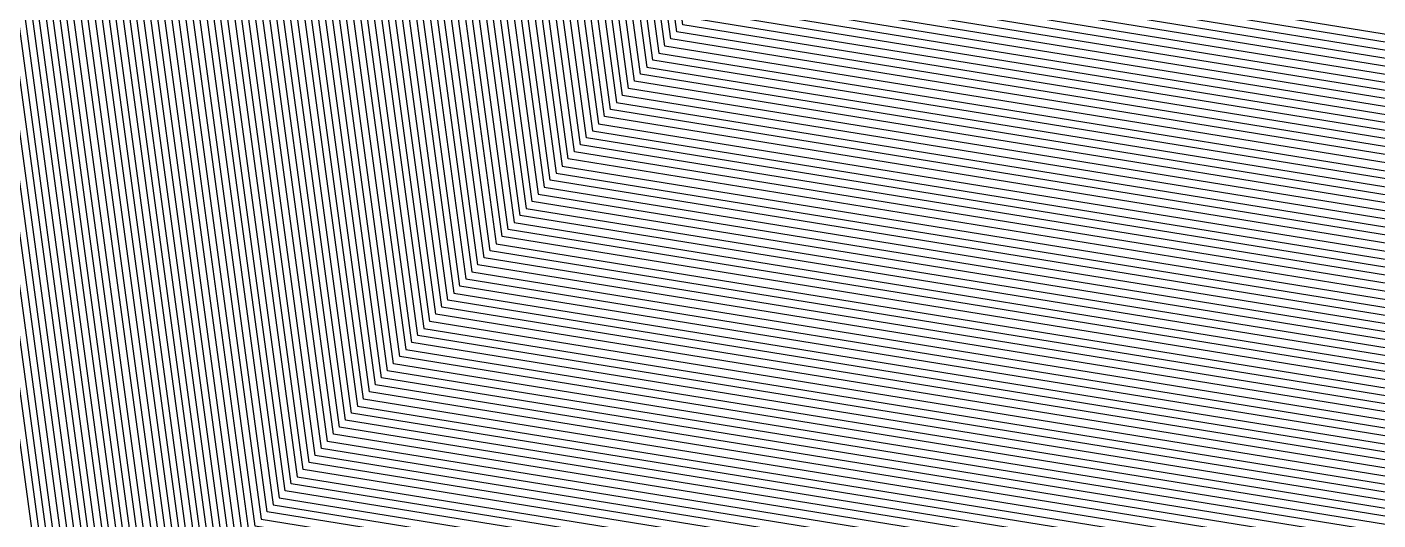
# Model space of a CAD drawing. Extents: x 7084 to 11035, y 13750 to 16729.
# Drawn here: x 8932.6 to 9181.8, y 14412.1 to 14502.9 of the extents above; entities that cross this region are included whole.
import ezdxf

# ---------------------------------------------------------------- set-up
doc = ezdxf.new("R2010")
doc.units = 0
doc.layers.add('Default', color=7, linetype='Continuous')

msp = doc.modelspace()

# ---------------------------------------------------------------- linework, layer by layer
at = {"layer": 'Default'}
for points in [[(9192.32, 15790.67), (9292.68, 15787.53), (9349.13, 15767.67), (9406.63, 15745.71), (9714.14, 15827.42), (9872, 15784.56), (10032.56, 15574.85), (10046.16, 15397.82), (10045.12, 15273.41), (10007.48, 15110.32), (9977.55, 14609.2), (9944.1, 14555.88), (9644.75, 14446.94), (9545.43, 14413.48), (9412.66, 14415.57), (9309.25, 14309.36), (8939.15, 14369.28), (8914.66, 14549.03), (8809.07, 14566.8), (8729.62, 14568.89), (8664.8, 14568.89), (8626.12, 14581.44), (8310.44, 14706.72)], [(8993.51, 15824.6), (9122.49, 15735.48), (9275.24, 15730.7), (9361.16, 15700.47), (9448.67, 15667.06), (9622.17, 15713.16), (9862.43, 15647.92), (9953.02, 15529.6), (9960.7, 15429.72), (9959.11, 15240.37), (9901.83, 14992.16), (9884.94, 14709.41), (9834.02, 14628.27), (9665.12, 14566.8), (9513.97, 14515.88), (9311.9, 14519.07), (9253.55, 14459.14), (9044.73, 14492.94), (9030.91, 14594.36), (8870.21, 14621.41), (8749.28, 14624.59), (8650.63, 14624.59)], [(9349.51, 15765.55), (9407.96, 15743.23), (9711.24, 15823.81), (9871.7, 15780.24), (10030.05, 15573.42), (10043.47, 15398.82), (10042.4, 15272.37), (10004.15, 15106.59), (9974.62, 14612.36), (9940.62, 14558.16), (9645.39, 14450.72), (9544.44, 14416.72), (9409.48, 14418.84), (9307.49, 14314.09), (8942.48, 14373.18), (8918.33, 14550.46), (8811, 14568.52), (8730.24, 14570.65), (8664.35, 14570.65), (8625.04, 14583.4), (8313.7, 14706.96)], [(9710.27, 15822.61), (9871.6, 15778.8), (10029.21, 15572.94), (10042.57, 15399.16), (10041.5, 15272.02), (10003.04, 15105.35), (9973.65, 14613.42), (9939.46, 14558.93), (9645.61, 14451.98), (9544.11, 14417.8), (9408.42, 14419.93), (9306.91, 14315.66), (8943.6, 14374.48), (8919.55, 14550.94), (8811.64, 14569.1), (8730.45, 14571.24), (8664.2, 14571.24), (8624.67, 14584.06), (8314.79, 14707.04)], [(9291.21, 15782.75), (9350.14, 15762.01), (9410.17, 15739.09), (9706.39, 15817.8), (9871.19, 15773.05), (10025.86, 15571.04), (10038.97, 15400.5), (10037.88, 15270.63), (9998.59, 15100.37), (9969.75, 14617.63), (9934.83, 14561.97), (9646.46, 14457.03), (9542.78, 14422.11), (9404.18, 14424.29), (9304.56, 14321.97), (8948.04, 14379.69), (8924.45, 14552.85), (8814.22, 14571.4), (8731.27, 14573.58), (8663.61, 14573.58), (8623.23, 14586.68), (8319.14, 14707.36)], [(8996.02, 15814.16), (9116.61, 15730.83), (9273.77, 15725.92), (9362.17, 15694.81), (9452.21, 15660.44), (9614.43, 15703.54), (9861.62, 15636.42), (9946.32, 15525.79), (9953.5, 15432.4), (9951.86, 15237.59), (9892.93, 14982.21), (9877.14, 14717.85), (9824.75, 14634.36), (9666.84, 14576.89), (9511.32, 14524.51), (9303.41, 14527.78), (9248.86, 14471.75), (9053.62, 14503.36), (9040.7, 14598.18), (8875.36, 14626.01), (8750.94, 14629.29), (8649.44, 14629.29)], [(8996.33, 15812.85), (9115.87, 15730.25), (9273.58, 15725.32), (9362.3, 15694.11), (9452.65, 15659.61), (9613.46, 15702.33), (9861.52, 15634.98), (9945.49, 15525.31), (9952.6, 15432.74), (9950.96, 15237.24), (9891.82, 14980.97), (9876.16, 14718.91), (9823.59, 14635.12), (9667.05, 14578.16), (9510.99, 14525.59), (9302.35, 14528.87), (9248.27, 14473.33), (9054.73, 14504.66), (9041.92, 14598.66), (8876, 14626.59)], [(8997.27, 15808.94), (9113.67, 15728.51), (9273.03, 15723.53), (9362.68, 15691.99), (9453.98, 15657.12), (9610.55, 15698.73), (9861.22, 15630.66), (9942.97, 15523.89), (9949.9, 15433.75), (9948.24, 15236.2), (9888.48, 14977.23), (9873.24, 14722.07), (9820.12, 14637.41), (9667.7, 14581.94), (9509.99, 14528.82), (9299.17, 14532.14), (9246.51, 14478.06), (9058.07, 14508.56), (9045.6, 14600.09), (8877.93, 14628.31), (8751.77, 14631.63), (8648.84, 14631.63)], [(8997.59, 15807.63), (9112.93, 15727.93), (9272.85, 15722.93), (9362.8, 15691.28), (9454.42, 15656.3), (9609.59, 15697.52), (9861.12, 15629.23), (9942.14, 15523.41), (9949, 15434.08), (9947.34, 15235.85), (9887.37, 14975.99), (9872.26, 14723.13), (9818.96, 14638.17), (9667.91, 14583.2), (9509.66, 14529.9), (9298.11, 14533.23), (9245.93, 14479.63), (9059.18, 14509.87), (9046.82, 14600.57), (8878.57, 14628.89)], [(8999.78, 15798.49), (9107.79, 15723.86), (9271.56, 15718.74), (9363.69, 15686.33), (9457.52, 15650.5), (9602.81, 15689.1), (9860.42, 15619.16), (9936.28, 15520.08), (9942.7, 15436.43), (9941, 15233.42), (9879.58, 14967.28), (9865.44, 14730.51), (9810.85, 14643.51), (9669.41, 14592.03), (9507.34, 14537.44), (9290.68, 14540.85), (9241.82, 14490.67), (9066.96, 14518.98), (9055.39, 14603.91), (8883.08, 14632.91), (8753.42, 14636.32)], [(9170.27, 15773.24), (9287.17, 15769.59), (9352.93, 15746.45), (9419.9, 15720.88), (9685.1, 15791.34), (9868.98, 15741.41), (10007.44, 15560.56), (10019.18, 15407.89), (10017.96, 15262.98), (9974.12, 15073.01), (9948.3, 14640.84), (9909.34, 14578.74), (9651.18, 14484.79), (9535.5, 14445.82), (9380.84, 14448.26), (9291.66, 14356.66), (8972.49, 14408.33), (8951.37, 14563.34), (8828.38, 14584.05), (8735.83, 14586.48), (8660.33, 14586.48), (8615.27, 14601.09), (8343.04, 14709.14)], [(9353.43, 15743.62), (9421.67, 15717.56), (9681.22, 15786.53), (9868.57, 15735.66), (10004.09, 15558.65), (10015.58, 15409.23), (10014.34, 15261.59), (9969.67, 15068.03), (9944.4, 14645.06), (9904.7, 14581.79), (9652.04, 14489.84), (9534.17, 14450.13), (9376.6, 14452.61), (9289.32, 14362.96), (8976.94, 14413.54), (8956.26, 14565.25), (8830.95, 14586.35), (8736.66, 14588.83), (8659.73, 14588.83), (8613.82, 14603.72), (8347.38, 14709.46)], [(9871.9, 15783.12), (10031.72, 15574.37), (10045.27, 15398.15), (10044.21, 15273.06), (10006.37, 15109.08), (9976.57, 14610.25), (9942.94, 14556.64), (9644.96, 14448.2), (9545.1, 14414.56), (9411.6, 14416.66), (9308.67, 14310.93), (8940.26, 14370.58), (8915.88, 14549.5), (8809.71, 14567.37), (8729.82, 14569.48), (8664.65, 14569.48), (8625.76, 14582.09), (8311.53, 14706.8)], [(8349.55, 14709.62), (8613.1, 14605.03), (8659.43, 14590), (8737.07, 14590), (8832.24, 14587.5), (8958.71, 14566.21), (8979.16, 14416.14), (9288.14, 14366.12), (9374.48, 14454.79), (9533.51, 14452.29), (9652.47, 14492.36), (9902.38, 14583.31), (9942.45, 14647.17), (9967.45, 15065.55), (10012.53, 15260.89), (10013.78, 15409.9), (10002.42, 15557.7), (9868.37, 15732.78), (9679.29, 15784.12), (9422.56, 15715.91), (9353.69, 15742.2)], [(9353.81, 15741.5), (9423, 15715.08), (9678.32, 15782.92), (9868.27, 15731.34), (10001.58, 15557.22), (10012.88, 15410.24), (10011.62, 15260.54), (9966.33, 15064.3), (9941.48, 14648.23), (9901.22, 14584.07), (9652.68, 14493.62), (9533.18, 14453.37), (9373.42, 14455.88), (9287.56, 14367.69), (8980.27, 14417.44), (8959.94, 14566.68), (8832.88, 14588.07), (8737.28, 14590.59), (8659.28, 14590.59), (8612.74, 14605.68), (8350.64, 14709.7)], [(9353.94, 15740.79), (9423.44, 15714.25), (9677.35, 15781.72), (9868.17, 15729.9), (10000.74, 15556.75), (10011.98, 15410.58), (10010.71, 15260.2), (9965.22, 15063.06), (9940.5, 14649.28), (9900.07, 14584.83), (9652.9, 14494.88), (9532.85, 14454.44), (9372.36, 14456.97), (9286.97, 14369.27), (8981.38, 14418.74), (8961.16, 14567.16), (8833.53, 14588.64), (8737.48, 14591.17), (8659.13, 14591.17), (8612.38, 14606.34), (8351.73, 14709.78)], [(9871.8, 15781.68), (10030.88, 15573.89), (10044.37, 15398.49), (10043.31, 15272.72), (10005.26, 15107.84), (9975.6, 14611.31), (9941.78, 14557.4), (9645.18, 14449.46), (9544.77, 14415.64), (9410.54, 14417.75), (9308.08, 14312.51), (8941.37, 14371.88), (8917.11, 14549.98), (8810.36, 14567.95), (8730.03, 14570.06), (8664.5, 14570.06), (8625.4, 14582.75), (8312.62, 14706.88)], [(9354.19, 15739.38), (9424.33, 15712.6), (9675.42, 15779.31), (9867.97, 15727.03), (9999.07, 15555.79), (10010.18, 15411.25), (10008.9, 15259.5), (9963, 15060.57), (9938.55, 14651.39), (9897.75, 14586.36), (9653.33, 14497.41), (9532.18, 14456.6), (9370.23, 14459.15), (9285.8, 14372.42), (8983.6, 14421.35), (8963.61, 14568.12), (8834.81, 14589.79), (8737.9, 14592.34), (8658.84, 14592.34), (8611.65, 14607.65), (8353.9, 14709.94)], [(8982.49, 14420.04), (9286.38, 14370.85), (9371.3, 14458.06), (9532.52, 14455.52), (9653.11, 14496.14), (9898.91, 14585.6), (9939.53, 14650.34), (9964.11, 15061.81), (10009.81, 15259.85), (10011.08, 15410.91), (9999.91, 15556.27), (9868.07, 15728.47), (9676.38, 15780.51), (9423.89, 15713.42), (9354.07, 15740.08)], [(9871.5, 15777.37), (10028.37, 15572.46), (10041.67, 15399.5), (10040.59, 15271.67), (10001.92, 15104.11), (9972.67, 14614.47), (9938.3, 14559.69), (9645.82, 14453.25), (9543.78, 14418.87), (9407.36, 14421.02), (9306.32, 14317.24), (8944.71, 14375.78), (8920.78, 14551.41), (8812.29, 14569.67), (8730.65, 14571.82), (8664.06, 14571.82), (8624.31, 14584.71), (8315.88, 14707.12)], [(9354.32, 15738.67), (9424.77, 15711.77), (9674.45, 15778.11), (9867.87, 15725.59), (9998.23, 15555.32), (10009.28, 15411.58), (10008, 15259.15), (9961.88, 15059.33), (9937.58, 14652.45), (9896.59, 14587.12), (9653.54, 14498.67), (9531.85, 14457.68), (9369.17, 14460.24), (9285.21, 14374), (8984.72, 14422.65), (8964.83, 14568.59), (8835.46, 14590.37), (8738.1, 14592.93), (8658.69, 14592.93), (8611.29, 14608.3), (8354.99, 14710.02)], [(9160.71, 15765.69), (9284.78, 15761.81), (9354.57, 15737.25), (9425.66, 15710.11), (9672.51, 15775.7), (9867.67, 15722.71), (9996.56, 15554.37), (10007.48, 15412.26), (10006.19, 15258.46), (9959.66, 15056.84), (9935.63, 14654.56), (9894.27, 14588.64), (9653.97, 14501.19), (9531.19, 14459.83), (9367.05, 14462.42), (9284.04, 14377.15), (8986.94, 14425.25), (8967.28, 14569.55), (8836.74, 14591.52), (8738.52, 14594.1), (8658.39, 14594.1), (8610.57, 14609.61), (8357.16, 14710.18)], [(9284.6, 15761.21), (9354.7, 15736.55), (9426.1, 15709.28), (9671.54, 15774.5), (9867.57, 15721.27), (9995.72, 15553.89), (10006.58, 15412.59), (10005.28, 15258.11), (9958.55, 15055.6), (9934.66, 14655.61), (9893.11, 14589.41), (9654.18, 14502.45), (9530.86, 14460.91), (9365.99, 14463.51), (9283.45, 14378.73), (8988.05, 14426.55), (8968.5, 14570.03), (8837.39, 14592.09), (8738.73, 14594.69), (8658.24, 14594.69), (8610.21, 14610.27), (8358.25, 14710.26)], [(9284.42, 15760.61), (9354.83, 15735.84), (9426.54, 15708.46), (9670.58, 15773.3), (9867.47, 15719.84), (9994.88, 15553.41), (10005.68, 15412.93), (10004.38, 15257.76), (9957.44, 15054.35), (9933.68, 14656.67), (9891.96, 14590.17), (9654.4, 14503.71), (9530.53, 14461.99), (9364.93, 14464.6), (9282.87, 14380.31), (8989.16, 14427.85), (8969.73, 14570.5), (8838.03, 14592.67), (8738.93, 14595.28), (8658.09, 14595.28), (8609.85, 14610.92), (8359.33, 14710.34)], [(9284.23, 15760.01), (9354.95, 15735.13), (9426.98, 15707.63), (9669.61, 15772.09), (9867.37, 15718.4), (9994.05, 15552.94), (10004.78, 15413.26), (10003.47, 15257.41), (9956.32, 15053.11), (9932.71, 14657.72), (9890.8, 14590.93), (9654.61, 14504.98), (9530.2, 14463.07), (9363.87, 14465.69), (9282.28, 14381.88), (8990.27, 14429.16), (8970.95, 14570.98), (8838.67, 14593.24), (8739.14, 14595.86), (8657.94, 14595.86), (8609.48, 14611.58), (8360.42, 14710.43)], [(9871.09, 15771.61), (10025.02, 15570.56), (10038.07, 15400.84), (10036.97, 15270.28), (9997.47, 15099.13), (9968.78, 14618.69), (9933.67, 14562.74), (9646.68, 14458.29), (9542.45, 14423.19), (9403.12, 14425.38), (9303.98, 14323.55), (8949.15, 14380.99), (8925.67, 14553.32), (8814.86, 14571.97), (8731.48, 14574.17), (8663.46, 14574.17), (8622.87, 14587.33), (8320.22, 14707.44)], [(9284.05, 15759.42), (9355.08, 15734.42), (9427.43, 15706.8), (9668.64, 15770.89), (9867.26, 15716.96), (9993.21, 15552.46), (10003.88, 15413.6), (10002.57, 15257.07), (9955.21, 15051.86), (9931.73, 14658.78), (9889.64, 14591.69), (9654.83, 14506.24), (9529.87, 14464.15), (9362.81, 14466.78), (9281.69, 14383.46), (8991.38, 14430.46), (8972.17, 14571.46), (8839.32, 14593.82), (8739.35, 14596.45), (8657.79, 14596.45), (8609.12, 14612.23), (8361.51, 14710.51)], [(9283.86, 15758.82), (9355.21, 15733.72), (9427.87, 15705.97), (9667.67, 15769.69), (9867.16, 15715.52), (9992.37, 15551.98), (10002.98, 15413.93), (10001.66, 15256.72), (9954.1, 15050.62), (9930.76, 14659.83), (9888.48, 14592.45), (9655.04, 14507.5), (9529.53, 14465.22), (9361.75, 14467.87), (9281.11, 14385.04), (8992.5, 14431.76), (8973.4, 14571.93), (8839.96, 14594.39), (8739.55, 14597.04), (8657.64, 14597.04), (8608.76, 14612.89), (8362.59, 14710.59)], [(9870.89, 15768.74), (10023.35, 15569.61), (10036.27, 15401.51), (10035.16, 15269.59), (9995.25, 15096.64), (9966.83, 14620.8), (9931.35, 14564.26), (9647.11, 14460.82), (9541.79, 14425.34), (9401, 14427.56), (9302.8, 14326.7), (8951.37, 14383.59), (8928.12, 14554.28), (8816.15, 14573.12), (8731.89, 14575.34), (8663.16, 14575.34), (8622.14, 14588.64), (8322.4, 14707.6)], [(9283.5, 15757.62), (9355.46, 15732.3), (9428.75, 15704.32), (9665.74, 15767.28), (9866.96, 15712.64), (9990.7, 15551.03), (10001.18, 15414.61), (9999.85, 15256.02), (9951.87, 15048.13), (9928.81, 14661.94), (9886.16, 14593.98), (9655.47, 14510.02), (9528.87, 14467.38), (9359.63, 14470.04), (9279.93, 14388.19), (8994.72, 14434.36), (8975.84, 14572.89), (8841.25, 14595.54), (8739.97, 14598.21), (8657.34, 14598.21), (8608.04, 14614.2), (8364.76, 14710.75)], [(8993.61, 14433.06), (9280.52, 14386.61), (9360.69, 14468.95), (9529.2, 14466.3), (9655.26, 14508.76), (9887.32, 14593.22), (9929.78, 14660.89), (9952.99, 15049.38), (10000.75, 15256.37), (10002.08, 15414.27), (9991.53, 15551.51), (9867.06, 15714.08), (9666.7, 15768.49), (9428.31, 15705.14), (9355.33, 15733.01), (9283.68, 15758.22)], [(9870.69, 15765.86), (10021.67, 15568.65), (10034.47, 15402.18), (10033.35, 15268.89), (9993.03, 15094.15), (9964.88, 14622.91), (9929.03, 14565.78), (9647.54, 14463.34), (9541.13, 14427.5), (9398.87, 14429.74), (9301.63, 14329.85), (8953.6, 14386.2), (8930.57, 14555.23), (8817.44, 14574.27), (8732.31, 14576.51), (8662.86, 14576.51), (8621.42, 14589.95), (8324.57, 14707.77)], [(9870.59, 15764.42), (10020.84, 15568.18), (10033.57, 15402.52), (10032.44, 15268.54), (9991.91, 15092.91), (9963.9, 14623.96), (9927.87, 14566.55), (9647.75, 14464.6), (9540.8, 14428.57), (9397.81, 14430.83), (9301.04, 14331.43), (8954.71, 14387.5), (8931.79, 14555.71), (8818.08, 14574.85), (8732.52, 14577.1), (8662.71, 14577.1), (8621.06, 14590.61), (8325.65, 14707.85)], [(9663.8, 15764.88), (9866.76, 15709.77), (9989.02, 15550.08), (9999.38, 15415.28), (9998.04, 15255.33), (9949.65, 15045.65), (9926.86, 14664.05), (9883.84, 14595.5), (9655.9, 14512.55), (9528.21, 14469.53), (9357.51, 14472.22), (9278.76, 14391.34), (8996.94, 14436.97), (8978.29, 14573.84), (8842.54, 14596.69), (8740.38, 14599.38), (8657.05, 14599.38), (8607.31, 14615.51), (8366.94, 14710.91)], [(9870.49, 15762.98), (10020, 15567.7), (10032.67, 15402.85), (10031.54, 15268.19), (9990.8, 15091.67), (9962.93, 14625.02), (9926.72, 14567.31), (9647.97, 14465.86), (9540.46, 14429.65), (9396.75, 14431.92), (9300.46, 14333.01), (8955.82, 14388.8), (8933.01, 14556.19), (8818.72, 14575.42), (8732.72, 14577.69), (8662.56, 14577.69), (8620.7, 14591.27), (8326.74, 14707.93)], [(9282.95, 15755.83), (9355.84, 15730.18), (9430.08, 15701.83), (9662.83, 15763.67), (9866.66, 15708.33), (9988.18, 15549.6), (9998.48, 15415.61), (9997.13, 15254.98), (9948.54, 15044.4), (9925.88, 14665.11), (9882.69, 14596.26), (9656.12, 14513.81), (9527.88, 14470.61), (9356.45, 14473.31), (9278.18, 14392.92), (8998.05, 14438.27), (8979.51, 14574.32), (8843.18, 14597.27), (8740.59, 14599.97), (8656.9, 14599.97), (8606.95, 14616.17), (8368.02, 14710.99)], [(9282.76, 15755.23), (9355.97, 15729.47), (9430.52, 15701), (9661.86, 15762.47), (9866.56, 15706.89), (9987.35, 15549.13), (9997.58, 15415.95), (9996.23, 15254.63), (9947.43, 15043.16), (9924.91, 14666.16), (9881.53, 14597.03), (9656.33, 14515.07), (9527.55, 14471.69), (9355.38, 14474.4), (9277.59, 14394.49), (8999.16, 14439.57), (8980.74, 14574.8), (8843.82, 14597.84), (8740.8, 14600.55), (8656.75, 14600.55), (8606.59, 14616.82), (8369.11, 14711.07)], [(9870.39, 15761.54), (10019.16, 15567.23), (10031.77, 15403.19), (10030.63, 15267.85), (9989.69, 15090.42), (9961.95, 14626.07), (9925.56, 14568.07), (9648.18, 14467.13), (9540.13, 14430.73), (9395.69, 14433.01), (9299.87, 14334.58), (8956.93, 14390.1), (8934.24, 14556.66), (8819.37, 14576), (8732.93, 14578.27), (8662.42, 14578.27), (8620.33, 14591.92), (8327.83, 14708.01)], [(9282.4, 15754.03), (9356.22, 15728.06), (9431.41, 15699.35), (9659.93, 15760.07), (9866.36, 15704.02), (9985.67, 15548.17), (9995.78, 15416.62), (9994.42, 15253.94), (9945.2, 15040.67), (9922.96, 14668.27), (9879.21, 14598.55), (9656.76, 14517.59), (9526.88, 14473.85), (9353.26, 14476.58), (9276.42, 14397.65), (9001.39, 14442.17), (8983.19, 14575.75), (8845.11, 14598.99), (8741.21, 14601.73), (8656.45, 14601.73)], [(9282.58, 15754.63), (9356.09, 15728.77), (9430.97, 15700.18), (9660.89, 15761.27), (9866.46, 15705.45), (9986.51, 15548.65), (9996.68, 15416.29), (9995.32, 15254.28), (9946.31, 15041.91), (9923.93, 14667.22), (9880.37, 14597.79), (9656.54, 14516.33), (9527.22, 14472.77), (9354.32, 14475.49), (9277, 14396.07), (9000.28, 14440.87), (8981.96, 14575.27), (8844.47, 14598.42)], [(9282.03, 15752.84), (9356.47, 15726.64), (9432.29, 15697.69), (9657.99, 15757.66), (9866.16, 15701.14), (9984, 15547.22), (9993.99, 15417.29), (9992.61, 15253.24), (9942.98, 15038.18), (9921.01, 14670.38), (9876.89, 14600.07), (9657.19, 14520.12), (9526.22, 14476), (9351.14, 14478.76), (9275.24, 14400.8), (9003.61, 14444.78), (8985.63, 14576.71), (8846.4, 14600.14), (8741.62, 14602.9), (8656.15, 14602.9), (8605.14, 14619.44), (8373.46, 14711.39)], [(9870.19, 15758.67), (10017.49, 15566.27), (10029.97, 15403.86), (10028.82, 15267.15), (9987.46, 15087.94), (9960, 14628.18), (9923.24, 14569.59), (9648.61, 14469.65), (9539.47, 14432.89), (9393.57, 14435.18), (9298.7, 14337.74), (8959.15, 14392.71), (8936.68, 14557.62), (8820.65, 14577.15), (8733.34, 14579.45)], [(8333.26, 14708.41), (8618.53, 14595.2), (8661.67, 14581.2), (8733.96, 14581.2), (8822.58, 14578.87), (8940.36, 14559.05), (8962.49, 14396.61), (9296.94, 14342.47), (9390.39, 14438.45), (9538.48, 14436.12), (9649.25, 14473.43), (9919.76, 14571.88), (9957.08, 14631.35), (9984.13, 15084.2), (10026.11, 15266.11), (10027.27, 15404.87), (10014.98, 15564.84), (9869.88, 15754.35)], [(9281.84, 15752.24), (9356.6, 15725.94), (9432.74, 15696.87), (9657.02, 15756.46), (9866.06, 15699.7), (9983.16, 15546.75), (9993.09, 15417.63), (9991.7, 15252.89), (9941.87, 15036.94), (9920.03, 14671.44), (9875.73, 14600.84), (9657.4, 14521.38), (9525.89, 14477.08), (9350.08, 14479.85), (9274.66, 14402.38), (9004.72, 14446.08), (8986.86, 14577.18), (8847.04, 14600.72), (8741.83, 14603.49), (8656, 14603.49), (8604.78, 14620.1), (8374.54, 14711.47)], [(8375.63, 14711.55), (8604.42, 14620.75), (8655.85, 14604.07), (8742.04, 14604.07), (8847.68, 14601.29), (8988.08, 14577.66), (9005.83, 14447.38), (9274.07, 14403.95), (9349.02, 14480.94), (9525.56, 14478.16), (9657.62, 14522.64), (9874.57, 14601.6), (9919.06, 14672.49), (9940.75, 15035.69), (9990.8, 15252.55), (9992.19, 15417.96), (9982.32, 15546.27), (9865.96, 15698.26), (9656.05, 15755.26), (9433.18, 15696.04), (9356.73, 15725.23), (9281.66, 15751.64)], [(9869.78, 15752.92), (10014.14, 15564.37), (10026.37, 15405.2), (10025.2, 15265.76), (9983.02, 15082.96), (9956.1, 14632.4), (9918.6, 14572.64), (9649.47, 14474.7), (9538.15, 14437.2), (9389.33, 14439.54), (9296.35, 14344.04), (8963.6, 14397.91), (8941.58, 14559.53), (8823.23, 14579.45), (8734.17, 14581.79), (8661.52, 14581.79), (8618.16, 14595.85), (8334.35, 14708.49)], [(9281.48, 15751.04), (9356.85, 15724.52), (9433.62, 15695.21), (9655.09, 15754.05), (9865.85, 15696.82), (9981.49, 15545.79), (9991.29, 15418.3), (9989.89, 15252.2), (9939.64, 15034.45), (9918.08, 14673.55), (9873.42, 14602.36), (9657.83, 14523.9), (9525.23, 14479.24), (9347.96, 14482.03), (9273.49, 14405.53), (9006.94, 14448.68), (8989.3, 14578.14), (8848.33, 14601.87), (8742.25, 14604.66), (8655.7, 14604.66), (8604.06, 14621.41), (8376.71, 14711.63)], [(9281.29, 15750.44), (9356.98, 15723.81), (9434.06, 15694.38), (9654.12, 15752.85), (9865.75, 15695.39), (9980.65, 15545.32), (9990.39, 15418.64), (9988.98, 15251.85), (9938.53, 15033.21), (9917.11, 14674.6), (9872.26, 14603.12), (9658.05, 14525.16), (9524.9, 14480.31), (9346.9, 14483.12), (9272.9, 14407.11), (9008.05, 14449.98), (8990.53, 14578.62), (8848.97, 14602.44), (8742.45, 14605.24), (8655.56, 14605.24), (8603.7, 14622.06), (8377.8, 14711.71)], [(9281.11, 15749.85), (9357.1, 15723.11), (9434.51, 15693.55), (9653.15, 15751.65), (9865.65, 15693.95), (9979.81, 15544.84), (9989.49, 15418.97), (9988.08, 15251.5), (9937.42, 15031.96), (9916.13, 14675.66), (9871.1, 14603.88), (9658.26, 14526.43), (9524.57, 14481.39), (9345.84, 14484.21), (9272.31, 14408.68), (9009.17, 14451.29), (8991.75, 14579.09), (8849.61, 14603.02), (8742.66, 14605.83), (8655.41, 14605.83), (8603.34, 14622.72), (8378.89, 14711.8)], [(9280.93, 15749.25), (9357.23, 15722.4), (9434.95, 15692.73), (9652.18, 15750.44), (9865.55, 15692.51), (9978.97, 15544.36), (9988.59, 15419.31), (9987.17, 15251.15), (9936.3, 15030.72), (9915.16, 14676.71), (9869.94, 14604.65), (9658.47, 14527.69), (9524.23, 14482.47), (9344.78, 14485.3), (9271.73, 14410.26), (9010.28, 14452.59), (8992.98, 14579.57), (8850.26, 14603.59), (8742.87, 14606.42), (8655.26, 14606.42), (8602.97, 14623.37), (8379.97, 14711.88)], [(9869.38, 15747.16), (10010.79, 15562.46), (10022.77, 15406.55), (10021.58, 15264.37), (9978.57, 15077.98), (9952.2, 14636.62), (9913.97, 14575.69), (9650.32, 14479.74), (9536.82, 14441.51), (9385.08, 14443.9), (9294.01, 14350.35), (8968.05, 14403.12), (8946.47, 14561.44), (8825.8, 14581.75), (8735, 14584.14), (8660.92, 14584.14), (8616.72, 14598.47), (8338.69, 14708.81)], [(9357.48, 15720.98), (9435.83, 15691.07), (9650.25, 15748.04), (9865.35, 15689.63), (9977.3, 15543.41), (9986.79, 15419.98), (9985.36, 15250.46), (9934.08, 15028.23), (9913.21, 14678.82), (9867.62, 14606.17), (9658.9, 14530.21), (9523.57, 14484.63), (9342.66, 14487.47), (9270.55, 14413.41), (9012.5, 14455.19), (8995.42, 14580.52), (8851.54, 14604.74), (8743.28, 14607.59), (8654.96, 14607.59), (8602.25, 14624.68), (8382.15, 14712.04)], [(9013.61, 14456.49), (9269.97, 14414.99), (9341.6, 14488.56), (9523.24, 14485.7), (9659.12, 14531.47), (9866.46, 14606.93), (9912.23, 14679.88), (9932.97, 15026.99), (9984.46, 15250.11), (9985.89, 15420.31), (9976.46, 15542.94), (9865.25, 15688.19), (9649.28, 15746.84), (9436.28, 15690.24), (9357.61, 15720.28), (9280.38, 15747.45)], [(9869.28, 15745.72), (10009.95, 15561.99), (10021.87, 15406.88), (10020.67, 15264.02), (9977.46, 15076.74), (9951.23, 14637.68), (9912.81, 14576.45), (9650.54, 14481), (9536.49, 14442.59), (9384.02, 14444.99), (9293.42, 14351.93), (8969.16, 14404.42), (8947.7, 14561.91), (8826.45, 14582.32), (8735.21, 14584.72), (8660.77, 14584.72), (8616.36, 14599.13), (8339.78, 14708.89)], [(8388.67, 14712.52), (8600.08, 14628.62), (8654.06, 14611.11), (8744.52, 14611.11), (8855.41, 14608.19), (9002.77, 14583.39), (9019.17, 14463), (9267.04, 14422.87), (9336.29, 14494.01), (9521.59, 14491.09), (9660.19, 14537.78), (9860.67, 14610.74), (9907.36, 14685.15), (9927.41, 15020.77), (9979.93, 15248.37), (9981.39, 15421.99), (9972.28, 15540.55), (9864.75, 15681), (9644.44, 15740.82), (9438.49, 15686.1), (9358.24, 15716.74), (9279.46, 15744.46)], [(9279.64, 15745.06), (9358.12, 15717.45), (9438.05, 15686.93), (9645.41, 15742.03), (9864.85, 15682.44), (9973.11, 15541.03), (9982.29, 15421.66), (9980.84, 15248.72), (9928.52, 15022.01), (9908.33, 14684.1), (9861.83, 14609.98), (9659.98, 14536.52), (9521.92, 14490.01), (9337.35, 14492.92), (9267.62, 14421.3), (9018.06, 14461.7), (9001.54, 14582.91), (8854.76, 14607.62), (8744.32, 14610.52)], [(9869.18, 15744.29), (10009.12, 15561.51), (10020.97, 15407.22), (10019.77, 15263.67), (9976.34, 15075.5), (9950.25, 14638.73), (9911.65, 14577.21), (9650.75, 14482.27), (9536.16, 14443.67), (9382.96, 14446.08), (9292.83, 14353.5), (8970.27, 14405.72), (8948.92, 14562.39), (8827.09, 14582.9), (8735.41, 14585.31), (8660.63, 14585.31), (8615.99, 14599.78), (8340.86, 14708.97)], [(9869.08, 15742.85), (10008.28, 15561.03), (10020.07, 15407.55), (10018.86, 15263.33), (9975.23, 15074.25), (9949.28, 14639.79), (9910.49, 14577.98), (9650.97, 14483.53), (9535.83, 14444.74), (9381.9, 14447.17), (9292.25, 14355.08), (8971.38, 14407.03), (8950.15, 14562.87), (8827.73, 14583.47), (8735.62, 14585.9), (8660.48, 14585.9), (8615.63, 14600.44), (8341.95, 14709.06)], [(9357.99, 15718.16), (9437.6, 15687.76), (9646.37, 15743.23), (9864.95, 15683.88), (9973.95, 15541.51), (9983.19, 15421.32), (9981.74, 15249.07), (9929.63, 15023.26), (9909.31, 14683.04), (9862.99, 14609.22), (9659.76, 14535.26), (9522.25, 14488.94), (9338.41, 14491.83), (9268.21, 14419.72), (9016.95, 14460.4), (9000.32, 14582.43), (8854.12, 14607.04), (8744.11, 14609.94), (8654.36, 14609.94), (8600.8, 14627.31), (8386.49, 14712.36)], [(9279.27, 15743.86), (9358.37, 15716.03), (9438.93, 15685.27), (9643.47, 15739.62), (9864.65, 15679.57), (9971.44, 15540.08), (9980.49, 15422.33), (9979.03, 15248.02), (9926.29, 15019.52), (9906.38, 14686.21), (9859.51, 14611.5), (9660.4, 14539.04), (9521.25, 14492.17), (9335.23, 14495.1), (9266.45, 14424.45), (9020.28, 14464.3), (9003.99, 14583.86), (8856.05, 14608.77), (8744.73, 14611.69), (8653.92, 14611.69)], [(9279.09, 15743.27), (9358.5, 15715.33), (9439.37, 15684.45), (9642.5, 15738.42), (9864.55, 15678.13), (9970.6, 15539.6), (9979.59, 15422.67), (9978.12, 15247.68), (9925.18, 15018.28), (9905.41, 14687.26), (9858.35, 14612.27), (9660.62, 14540.3), (9520.92, 14493.25), (9334.17, 14496.19), (9265.86, 14426.03), (9021.39, 14465.61), (9005.21, 14584.34), (8856.69, 14609.34)], [(9278.72, 15742.07), (9358.75, 15713.91), (9440.26, 15682.79), (9640.57, 15736.01), (9864.34, 15675.25), (9968.93, 15538.65), (9977.79, 15423.34), (9976.31, 15246.98), (9922.96, 15015.79), (9903.46, 14689.37), (9856.04, 14613.79), (9661.05, 14542.83), (9520.26, 14495.4), (9332.05, 14498.37), (9264.69, 14429.18), (9023.61, 14468.21), (9007.66, 14585.3), (8857.98, 14610.49)], [(9278.36, 15740.87), (9359, 15712.5), (9441.14, 15681.13), (9638.63, 15733.61), (9864.14, 15672.37), (9967.25, 15537.7), (9975.99, 15424.01), (9974.5, 15246.29), (9920.73, 15013.31), (9901.51, 14691.48), (9853.72, 14615.31), (9661.48, 14545.35), (9519.6, 14497.56), (9329.93, 14500.55), (9263.52, 14432.33), (9025.84, 14470.81), (9010.11, 14586.25), (8859.27, 14611.64), (8745.76, 14614.63), (8653.17, 14614.63), (8597.91, 14632.55), (8395.18, 14713)], [(8406.05, 14713.81), (8594.29, 14639.1), (8651.68, 14620.49), (8747.83, 14620.49), (8865.7, 14617.39), (9022.34, 14591.02), (9036.95, 14483.83), (9257.65, 14448.1), (9319.32, 14511.44), (9516.29, 14508.34), (9663.62, 14557.97), (9842.13, 14622.93), (9891.76, 14702.03), (9909.61, 15000.87), (9965.44, 15242.81), (9967, 15427.37), (9958.88, 15532.93), (9863.13, 15657.99), (9628.95, 15721.58), (9445.57, 15672.86), (9360.27, 15705.42), (9276.52, 15734.89), (9127.63, 15739.54)], [(9868.88, 15739.97), (10006.6, 15560.08), (10018.28, 15408.23), (10017.05, 15262.63), (9973.01, 15071.77), (9947.33, 14641.9), (9908.18, 14579.5), (9651.4, 14486.05), (9535.16, 14446.9), (9379.78, 14449.35), (9291.08, 14358.23), (8973.6, 14409.63), (8952.59, 14563.82), (8829.02, 14584.62), (8736.03, 14587.07)], [(9128.37, 15740.12), (9276.7, 15735.49), (9360.14, 15706.13), (9445.13, 15673.68), (9629.92, 15722.78), (9863.24, 15659.43), (9959.72, 15533.41), (9967.9, 15427.03), (9966.35, 15243.16), (9910.72, 15002.11), (9892.74, 14700.97), (9843.29, 14622.17), (9663.41, 14556.71), (9516.62, 14507.26), (9320.38, 14510.35), (9258.24, 14446.52), (9035.84, 14482.53), (9021.12, 14590.55), (8865.06, 14616.81)], [(9277.81, 15739.08), (9359.38, 15710.38), (9442.47, 15678.65), (9635.72, 15730), (9863.84, 15668.06), (9964.74, 15536.27), (9973.29, 15425.02), (9971.78, 15245.24), (9917.4, 15009.57), (9898.58, 14694.64), (9850.24, 14617.6), (9662.12, 14549.14), (9518.6, 14500.79), (9326.75, 14503.82), (9261.76, 14437.06), (9029.17, 14474.72), (9013.78, 14587.68), (8861.2, 14613.36), (8746.39, 14616.39), (8652.72, 14616.39), (8596.83, 14634.51), (8398.44, 14713.25)], [(9868.78, 15738.53), (10005.77, 15559.6), (10017.38, 15408.56), (10016.15, 15262.28), (9971.89, 15070.52), (9946.35, 14642.95), (9907.02, 14580.26), (9651.61, 14487.31), (9534.83, 14447.98), (9378.72, 14450.44), (9290.49, 14359.81), (8974.71, 14410.93), (8953.82, 14564.3), (8829.66, 14585.2)], [(8975.82, 14412.23), (9289.9, 14361.39), (9377.66, 14451.52), (9534.5, 14449.05), (9651.83, 14488.57), (9905.86, 14581.02), (9945.38, 14644.01), (9970.78, 15069.28), (10015.24, 15261.93), (10016.48, 15408.9), (10004.93, 15559.13), (9868.67, 15737.09)], [(9038.06, 14485.13), (9257.07, 14449.68), (9318.26, 14512.53), (9515.95, 14509.42), (9663.84, 14559.23), (9840.97, 14623.69), (9890.79, 14703.08), (9908.5, 14999.62), (9964.54, 15242.46), (9966.1, 15427.7), (9958.04, 15532.46), (9863.03, 15656.55), (9627.98, 15720.38), (9446.01, 15672.03), (9360.4, 15704.72), (9276.34, 15734.29), (9126.9, 15738.96)], [(9041.4, 14489.04), (9255.31, 14454.41), (9315.08, 14515.8), (9514.96, 14512.65), (9664.48, 14563.01), (9837.5, 14625.98), (9887.86, 14706.25), (9905.16, 14995.89), (9961.82, 15241.42), (9963.4, 15428.71), (9955.53, 15531.03), (9862.73, 15652.24), (9625.08, 15716.77), (9447.34, 15669.54), (9360.78, 15702.59), (9275.79, 15732.5), (9124.69, 15737.22)], [(9276.89, 15736.09), (9360.02, 15706.84), (9444.68, 15674.51), (9630.88, 15723.98), (9863.34, 15660.87), (9960.56, 15533.89), (9968.79, 15426.69), (9967.26, 15243.5), (9911.84, 15003.35), (9893.71, 14699.92), (9844.45, 14621.41), (9663.19, 14555.44), (9516.95, 14506.18), (9321.44, 14509.26), (9258.83, 14444.95), (9034.73, 14481.23), (9019.9, 14590.07), (8864.42, 14616.24), (8747.42, 14619.32)], [(9123.22, 15736.06), (9275.42, 15731.3), (9361.03, 15701.18), (9448.22, 15667.89), (9623.14, 15714.36), (9862.53, 15649.36), (9953.86, 15530.08), (9961.6, 15429.38), (9960.01, 15240.72), (9902.94, 14993.4), (9885.91, 14708.36), (9835.18, 14627.5), (9664.91, 14565.54), (9514.3, 14514.81), (9312.96, 14517.98), (9254.14, 14457.56), (9043.62, 14491.64), (9029.69, 14593.89), (8869.56, 14620.84)], [(8352.76, 15154.07), (8419.61, 14969.72), (8430.91, 14863.19), (8401.86, 14764.73), (8418, 14714.7), (8590.32, 14646.31), (8650.04, 14626.94), (8750.11, 14626.94), (8872.78, 14623.71), (9035.81, 14596.27), (9049.18, 14498.15), (9251.2, 14465.44), (9307.65, 14523.42), (9512.64, 14520.2), (9665.98, 14571.85), (9829.39, 14631.31), (9881.04, 14713.63), (9897.38, 14987.19), (9955.49, 15238.98), (9957.1, 15431.06), (9949.67, 15527.7), (9862.03, 15642.17), (9618.3, 15708.35)], [(8391.92, 14712.76), (8599, 14630.58), (8653.62, 14612.87), (8745.14, 14612.87), (8857.34, 14609.91), (9006.44, 14584.82), (9022.5, 14466.91), (9265.28, 14427.6), (9333.11, 14497.28), (9520.59, 14494.33), (9660.83, 14541.57), (9857.19, 14613.03), (9904.43, 14688.31), (9924.07, 15017.04), (9977.21, 15247.33), (9978.69, 15423), (9969.77, 15539.13)], [(8364.34, 15150.15), (8427.26, 14976.64), (8438.84, 14867.46), (8409.06, 14766.54), (8425.6, 14715.26), (8587.78, 14650.9), (8648.99, 14631.04), (8751.56, 14631.04), (8877.29, 14627.74), (9044.37, 14599.61), (9056.95, 14507.26), (9247.1, 14476.48), (9300.23, 14531.05), (9510.32, 14527.74), (9667.48, 14580.68), (9821.28, 14636.65), (9874.21, 14721.02), (9889.59, 14978.48), (9949.15, 15236.55), (9950.8, 15433.41)], [(9954.4, 15432.07), (9952.77, 15237.94), (9894.04, 14983.45), (9878.11, 14716.8), (9825.91, 14633.6), (9666.62, 14575.63), (9511.65, 14523.43), (9304.47, 14526.69), (9249.44, 14470.17), (9052.51, 14502.06), (9039.48, 14597.7), (8874.71, 14625.44), (8750.73, 14628.7), (8649.59, 14628.7), (8589.23, 14648.27), (8421.26, 14714.94), (8404.94, 14765.51), (8434.31, 14865.02), (8422.89, 14972.69), (8357.73, 15152.39)], [(9965.2, 15428.04), (9963.63, 15242.11), (9907.39, 14998.38), (9889.81, 14704.14), (9839.81, 14624.46), (9664.05, 14560.49), (9515.62, 14510.49), (9317.2, 14513.62), (9256.48, 14451.25), (9039.17, 14486.43), (9024.79, 14591.98), (8866.99, 14618.54), (8748.25, 14621.66), (8651.38, 14621.66), (8593.57, 14640.41), (8408.22, 14713.97), (8392.6, 14762.41), (8420.72, 14857.71), (8409.78, 14960.83), (8337.88, 15159.12)], [(10008.38, 15411.92), (10007.09, 15258.81), (9960.77, 15058.08), (9936.6, 14653.5), (9895.43, 14587.88), (9653.76, 14499.93), (9531.52, 14458.76), (9368.11, 14461.33), (9284.63, 14375.58), (8985.83, 14423.95), (8966.05, 14569.07), (8836.1, 14590.94), (8738.31, 14593.52), (8658.54, 14593.52), (8610.93, 14608.96), (8356.07, 14710.1)], [(9662.76, 14552.92), (9517.61, 14504.03), (9323.56, 14507.08), (9260, 14441.79), (9032.5, 14478.62), (9017.45, 14589.11), (8863.13, 14615.09), (8747.01, 14618.14), (8652.27, 14618.14), (8595.74, 14636.48), (8401.7, 14713.49), (8386.42, 14760.85), (8413.93, 14854.06), (8403.23, 14954.9), (8327.96, 15162.49)], [(9662.98, 14554.18), (9517.28, 14505.11), (9322.5, 14508.17), (9259.41, 14443.37), (9033.62, 14479.93), (9018.67, 14589.59), (8863.77, 14615.66), (8747.21, 14618.73), (8652.13, 14618.73), (8595.38, 14637.13), (8402.79, 14713.57), (8387.45, 14761.11), (8415.06, 14854.67), (8404.32, 14955.89), (8329.61, 15161.93)], [(8336.23, 15159.68), (8408.69, 14959.84), (8419.59, 14857.1), (8391.57, 14762.15), (8407.13, 14713.89), (8593.93, 14639.76), (8651.53, 14621.08), (8748.04, 14621.08), (8866.35, 14617.96), (9023.57, 14591.5), (9038.06, 14485.13)], [(9664.27, 14561.75), (9515.29, 14511.57), (9316.14, 14514.71), (9255.89, 14452.83), (9040.28, 14487.74), (9026.02, 14592.45), (8867.63, 14619.11), (8748.46, 14622.25), (8651.23, 14622.25), (8593.21, 14641.07), (8409.31, 14714.05), (8393.63, 14762.66), (8421.85, 14858.32), (8410.88, 14961.82), (8339.53, 15158.56)], [(8341.19, 15158), (8411.97, 14962.81), (8422.98, 14858.93), (8394.65, 14762.92), (8410.39, 14714.13), (8592.85, 14641.72), (8651.08, 14622.84), (8748.66, 14622.84), (8868.28, 14619.69), (9027.24, 14592.93), (9041.4, 14489.04)], [(9836.34, 14626.74), (9664.69, 14564.28), (9514.63, 14513.73), (9314.02, 14516.89), (9254.72, 14455.98), (9042.51, 14490.34), (9028.46, 14593.41), (8868.92, 14620.26), (8748.87, 14623.42), (8650.93, 14623.42), (8592.49, 14642.38), (8411.48, 14714.21), (8395.68, 14763.18), (8424.12, 14859.54), (8413.06, 14963.79), (8342.84, 15157.44)], [(9665.34, 14568.06), (9513.64, 14516.96), (9310.83, 14520.16), (9252.96, 14460.71), (9045.84, 14494.24), (9032.13, 14594.84), (8870.85, 14621.99), (8749.49, 14625.18), (8650.49, 14625.18), (8591.4, 14644.34), (8414.74, 14714.46), (8398.77, 14763.96), (8427.51, 14861.37), (8416.34, 14966.76), (8347.8, 15155.76)], [(8349.46, 15155.2), (8417.43, 14967.75), (8428.65, 14861.98), (8399.8, 14764.22), (8415.83, 14714.54), (8591.04, 14645), (8650.34, 14625.77), (8749.7, 14625.77), (8871.5, 14622.56), (9033.36, 14595.32), (9046.95, 14495.55), (9252.38, 14462.29), (9309.77, 14521.25), (9513.3, 14518.04), (9665.55, 14569.32)], [(9665.77, 14570.59), (9512.97, 14519.12), (9308.71, 14522.33), (9251.79, 14463.87), (9048.06, 14496.85), (9034.58, 14595.79), (8872.14, 14623.14), (8749.9, 14626.35), (8650.19, 14626.35), (8590.68, 14645.65), (8416.91, 14714.62), (8400.83, 14764.48), (8429.78, 14862.58), (8418.52, 14968.74), (8351.11, 15154.63)], [(9666.2, 14573.11), (9512.31, 14521.27), (9306.59, 14524.51), (9250.62, 14467.02), (9050.29, 14499.45), (9037.03, 14596.75), (8873.43, 14624.29), (8750.32, 14627.53), (8649.89, 14627.53), (8589.95, 14646.96), (8419.08, 14714.78), (8402.89, 14764.99), (8432.04, 14863.8), (8420.7, 14970.71), (8354.42, 15153.51)], [(9666.41, 14574.37), (9511.98, 14522.35), (9305.53, 14525.6), (9250.03, 14468.6), (9051.4, 14500.75), (9038.25, 14597.23), (8874.07, 14624.86), (8750.53, 14628.11), (8649.74, 14628.11), (8589.59, 14647.62), (8420.17, 14714.86), (8403.92, 14765.25), (8433.18, 14864.41), (8421.8, 14971.7), (8356.07, 15152.95)], [(9667.27, 14579.42), (9510.66, 14526.66), (9301.29, 14529.96), (9247.69, 14474.9), (9055.84, 14505.96), (9043.15, 14599.14), (8876.64, 14627.16), (8751.35, 14630.46), (8649.14, 14630.46), (8588.15, 14650.24), (8424.52, 14715.18), (8408.03, 14766.29), (8437.7, 14866.85), (8426.17, 14975.65), (8362.69, 15150.71)], [(9668.13, 14584.46), (9509.33, 14530.97), (9297.05, 14534.32), (9245.34, 14481.21), (9060.29, 14511.17), (9048.04, 14601.04), (8879.22, 14629.46), (8752.18, 14632.8), (8648.55, 14632.8), (8586.7, 14652.86), (8428.86, 14715.5), (8412.15, 14767.32), (8442.23, 14869.28), (8430.53, 14979.6), (8369.3, 15148.46)], [(9668.34, 14585.73), (9509, 14532.05), (9295.98, 14535.41), (9244.75, 14482.79), (9061.4, 14512.47), (9049.27, 14601.52), (8879.86, 14630.04), (8752.39, 14633.39), (8648.4, 14633.39), (8586.34, 14653.52), (8429.95, 14715.58), (8413.18, 14767.58), (8443.37, 14869.89), (8431.63, 14980.59), (8370.96, 15147.9)], [(9668.55, 14586.99), (9508.67, 14533.13), (9294.92, 14536.5), (9244.17, 14484.36), (9062.51, 14513.77), (9050.49, 14602), (8880.51, 14630.61), (8752.6, 14633.98), (8648.25, 14633.98), (8585.98, 14654.17), (8431.03, 14715.66), (8414.2, 14767.84), (8444.5, 14870.5), (8432.72, 14981.58), (8372.61, 15147.34)], [(9668.77, 14588.25), (9508.34, 14534.21), (9293.86, 14537.59), (9243.58, 14485.94), (9063.62, 14515.07), (9051.71, 14602.48), (8881.15, 14631.18), (8752.8, 14634.56), (8648.1, 14634.56), (8585.61, 14654.83), (8432.12, 14715.74), (8415.23, 14768.1), (8445.63, 14871.11), (8433.81, 14982.57), (8374.27, 15146.78)], [(9668.98, 14589.51), (9508.01, 14535.29), (9292.8, 14538.68), (9242.99, 14487.52), (9064.73, 14516.37), (9052.94, 14602.95), (8881.79, 14631.76), (8753.01, 14635.15), (8647.95, 14635.15), (8585.25, 14655.48), (8433.21, 14715.83), (8416.26, 14768.35), (8446.76, 14871.72), (8434.9, 14983.56), (8375.92, 15146.22)], [(9669.2, 14590.77), (9507.67, 14536.36), (9291.74, 14539.76), (9242.41, 14489.09), (9065.85, 14517.68), (9054.16, 14603.43), (8882.44, 14632.33), (8753.22, 14635.74), (8647.8, 14635.74), (8584.89, 14656.14), (8434.29, 14715.91), (8417.29, 14768.61), (8447.9, 14872.33), (8435.99, 14984.55), (8377.57, 15145.66)], [(9669.63, 14593.3), (9507.01, 14538.52), (9289.62, 14541.94), (9241.24, 14492.25), (9068.07, 14520.28), (9056.61, 14604.38), (8883.72, 14633.48), (8753.63, 14636.91), (8647.5, 14636.91), (8584.17, 14657.45), (8436.47, 14716.07), (8419.35, 14769.13), (8450.16, 14873.55), (8438.18, 14986.52), (8380.88, 15144.54)], [(8318.05, 14707.28), (8623.59, 14586.02), (8663.76, 14573), (8731.07, 14573), (8813.57, 14570.82), (8923.22, 14552.37), (8946.93, 14378.39), (9305.15, 14320.39), (9405.24, 14423.2), (9543.11, 14421.03), (9646.25, 14455.77), (9935.98, 14561.21), (9970.73, 14616.58), (9999.7, 15101.62)], [(8348.47, 14709.54), (8613.46, 14604.37), (8659.58, 14589.41), (8736.86, 14589.41), (8831.59, 14586.92), (8957.49, 14565.73), (8978.05, 14414.84), (9288.73, 14364.54), (9375.54, 14453.7), (9533.84, 14451.21), (9652.25, 14491.1), (9903.54, 14582.55), (9943.43, 14646.12), (9968.56, 15066.79)], [(8372.37, 14711.31), (8605.51, 14618.79), (8656.3, 14602.31), (8741.42, 14602.31), (8845.75, 14599.57), (8984.41, 14576.23), (9002.5, 14443.48), (9275.83, 14399.22), (9352.2, 14477.67), (9526.55, 14474.92), (9656.97, 14518.86), (9878.05, 14599.31), (9921.98, 14669.33), (9944.09, 15039.43)], [(8394.1, 14712.92), (8598.27, 14631.89), (8653.32, 14614.04), (8745.56, 14614.04), (8858.62, 14611.06), (9008.88, 14585.77), (9024.73, 14469.51), (9264.1, 14430.76)], [(8396.27, 14713.08), (8597.55, 14633.2), (8653.02, 14615.21), (8745.97, 14615.21), (8859.91, 14612.21), (9011.33, 14586.73), (9026.95, 14472.11), (9262.93, 14433.91)], [(8397.36, 14713.17), (8597.19, 14633.86), (8652.87, 14615.8), (8746.18, 14615.8), (8860.55, 14612.79), (9012.56, 14587.2), (9028.06, 14473.42), (9262.34, 14435.49)], [(8399.53, 14713.33), (8596.46, 14635.17), (8652.57, 14616.97), (8746.59, 14616.97), (8861.84, 14613.94), (9015, 14588.16), (9030.28, 14476.02), (9261.17, 14438.64), (9325.68, 14504.9)], [(8400.62, 14713.41), (8596.1, 14635.82), (8652.42, 14617.56), (8746.8, 14617.56), (8862.49, 14614.51), (9016.23, 14588.64), (9031.39, 14477.32), (9260.59, 14440.22), (9324.62, 14505.99), (9517.94, 14502.95), (9662.55, 14551.66), (9847.93, 14619.12)], [(8363.68, 14710.67), (8608.4, 14613.54), (8657.49, 14597.62), (8739.76, 14597.62), (8840.6, 14594.97), (8974.62, 14572.41), (8993.61, 14433.06)], [(9885, 14594.74), (9655.69, 14511.28), (9528.54, 14468.46), (9358.57, 14471.13), (9279.35, 14389.77), (8995.83, 14435.67), (8977.07, 14573.37), (8841.89, 14596.12), (8740.17, 14598.79), (8657.2, 14598.79), (8607.68, 14614.86), (8365.85, 14710.83)], [(8381.06, 14711.96), (8602.61, 14624.03), (8655.11, 14607), (8743.07, 14607), (8850.9, 14604.17), (8994.2, 14580.05), (9011.39, 14453.89), (9271.14, 14411.84), (9343.72, 14486.38), (9523.9, 14483.55), (9658.69, 14528.95), (9868.78, 14605.41)], [(8383.23, 14712.12), (8601.89, 14625.34), (8654.81, 14608.18), (8743.49, 14608.18), (8852.19, 14605.32), (8996.65, 14581), (9013.61, 14456.49)], [(8384.32, 14712.2), (8601.53, 14626), (8654.66, 14608.76), (8743.69, 14608.76), (8852.83, 14605.89), (8997.87, 14581.48), (9014.72, 14457.8), (9269.38, 14416.57)], [(9659.55, 14534), (9522.58, 14487.86), (9339.47, 14490.74), (9268.79, 14418.14), (9015.83, 14459.1), (8999.09, 14581.96), (8853.48, 14606.47), (8743.9, 14609.35), (8654.51, 14609.35), (8601.17, 14626.65), (8385.41, 14712.28)], [(8323.48, 14707.69), (8621.78, 14589.3), (8663.01, 14575.93), (8732.1, 14575.93), (8816.79, 14573.7), (8929.34, 14554.75), (8952.49, 14384.9), (9302.22, 14328.28), (9399.93, 14428.65)], [(8328.91, 14708.09), (8619.97, 14592.58), (8662.27, 14578.86), (8733.14, 14578.86), (8820.01, 14576.57), (8935.46, 14557.14), (8958.04, 14391.41), (9299.28, 14336.16), (9394.63, 14434.09), (9539.8, 14431.81), (9648.39, 14468.39), (9924.4, 14568.83), (9960.98, 14627.13)], [(8331.09, 14708.25), (8619.25, 14593.89), (8661.97, 14580.03), (8733.55, 14580.03), (8821.3, 14577.72), (8937.91, 14558.09), (8960.27, 14394.01), (9298.11, 14339.31), (9392.51, 14436.27), (9539.14, 14433.96), (9648.82, 14470.91), (9922.08, 14570.36), (9959.03, 14629.24)], [(8332.17, 14708.33), (8618.89, 14594.54), (8661.82, 14580.62), (8733.76, 14580.62), (8821.94, 14578.3), (8939.13, 14558.57), (8961.38, 14395.31), (9297.53, 14340.89)], [(8335.43, 14708.57), (8617.8, 14596.51), (8661.37, 14582.38), (8734.38, 14582.38), (8823.87, 14580.02), (8942.8, 14560), (8964.71, 14399.22), (9295.77, 14345.62), (9388.27, 14440.63), (9537.81, 14438.28), (9649.68, 14475.96), (9917.45, 14573.4)], [(9649.9, 14477.22), (9537.48, 14439.35), (9387.21, 14441.72), (9295.18, 14347.2), (8965.82, 14400.52), (8944.03, 14560.48), (8824.52, 14580.6), (8734.59, 14582.96), (8661.22, 14582.96), (8617.44, 14597.16), (8336.52, 14708.65)], [(9650.11, 14478.48), (9537.15, 14440.43), (9386.15, 14442.81), (9294.59, 14348.77), (8966.93, 14401.82), (8945.25, 14560.96), (8825.16, 14581.17), (8734.79, 14583.55), (8661.07, 14583.55), (8617.08, 14597.82), (8337.6, 14708.73)], [(8346.3, 14709.38), (8614.19, 14603.06), (8659.88, 14588.24), (8736.45, 14588.24), (8830.31, 14585.77), (8955.04, 14564.78), (8975.82, 14412.23)], [(8352.81, 14709.86), (8612.02, 14606.99), (8658.99, 14591.76), (8737.69, 14591.76), (8834.17, 14589.22), (8962.38, 14567.64), (8982.49, 14420.04)], [(9646.03, 14454.51), (9543.45, 14419.95), (9406.3, 14422.11), (9305.73, 14318.82), (8945.82, 14377.09), (8922, 14551.89), (8812.93, 14570.25), (8730.86, 14572.41), (8663.91, 14572.41), (8623.95, 14585.37), (8316.96, 14707.2)], [(8321.31, 14707.52), (8622.5, 14587.99), (8663.31, 14574.75), (8731.69, 14574.75), (8815.51, 14572.55), (8926.89, 14553.8), (8950.26, 14382.29), (9303.39, 14325.12), (9402.06, 14426.47), (9542.12, 14424.26), (9646.89, 14459.55), (9932.51, 14563.5)]]:
    msp.add_lwpolyline(points, dxfattribs=at)

doc.saveas('drawing.dxf')
